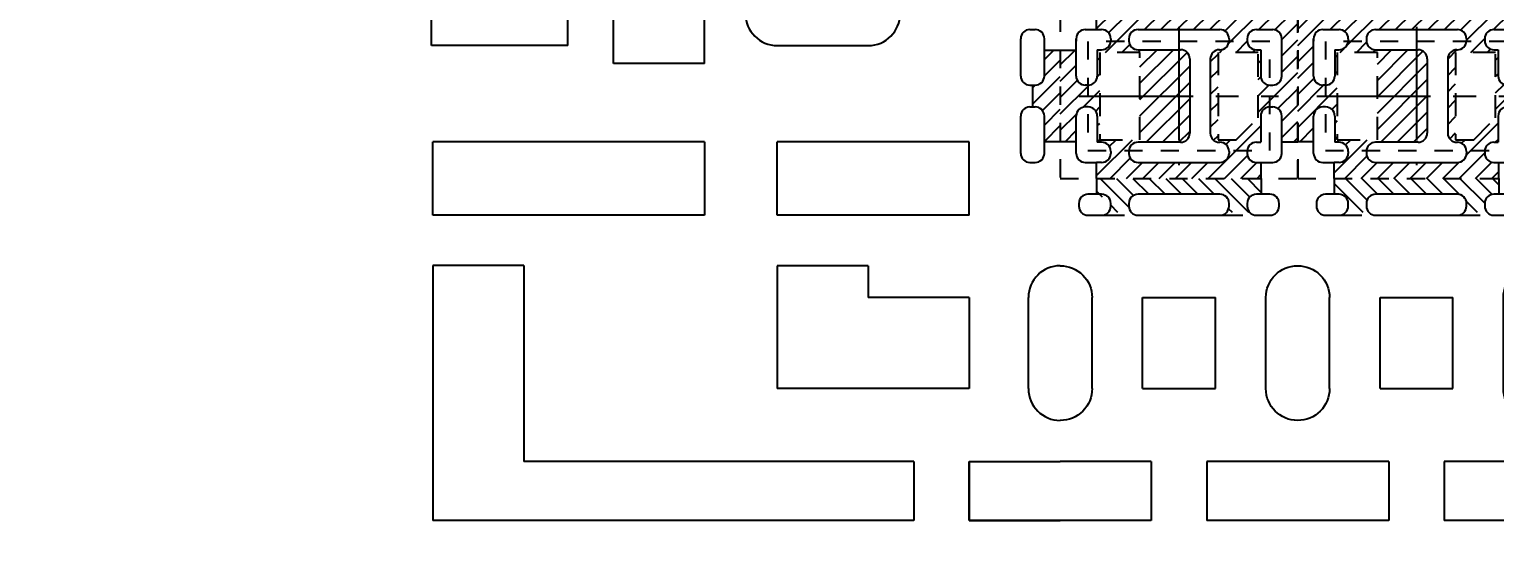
# Model space of a CAD drawing. Extents: x -1398 to -1114, y 27 to 158.
# Drawn here: x -1375.04 to -1366.99, y 64.09 to 66.95 of the extents above; entities that cross this region are included whole.
import ezdxf

# ---------------------------------------------------------------- set-up
doc = ezdxf.new("R2010")
doc.units = 0
doc.header["$LTSCALE"] = 0.5
for name, pattern in [('CENTER', [2, 1.25, -0.25, 0.25, -0.25]), ('HIDDEN', [0.375, 0.25, -0.125]), ('HIDDEN2', [0.1875, 0.125, -0.0625])]:
    doc.linetypes.add(name, pattern=pattern)
for name, color, linetype in [('B', 5, 'Continuous'), ('C', 1, 'CENTER'), ('DIM', 7, 'Continuous'), ('H', 4, 'HIDDEN'), ('hatch', 7, 'CENTER'), ('HATCH O-L', 7, 'HIDDEN2'), ('PACKAGE OL', 51, 'HIDDEN2')]:
    doc.layers.add(name, color=color, linetype=linetype)
doc.styles.get("Standard").update_dxf_attribs({"font": 'ROMANS.SHX'})
doc.dimstyles.new('DIM 1', dxfattribs={"dimtxt": 1.5, "dimasz": 1.5, "dimexe": 1.5, "dimexo": 1.5, "dimgap": 1.5, "dimtad": 0, "dimtih": 1, "dimtoh": 1, "dimdec": 4, "dimzin": 1, "dimdsep": 46, "dimtxsty": 'STANDARD', "dimcen": 1.5, "dimclrd": 256, "dimclre": 256, "dimclrt": 256, "dimadec": 0, "dimazin": 2, "dimtfac": 1, "dimtdec": 4, "dimtmove": 0, "dimatfit": 3, "dimfxl": 1, "dimarcsym": 0})

# ---------------------------------------------------------------- blocks, each defined once
blk = doc.blocks.new('*D16')
at = {"layer": 'Defpoints', "color": 0, "transparency": 16777216}
for p in [(51.7575985669655, -773.8965315578683), (9.165568895495653, -848.8965315578683), (50.75759856696548, -848.8965315578683)]:
    blk.add_point(p, dxfattribs=at)
at = {"layer": 'DIM', "lineweight": -2, "transparency": 16777216}
blk.add_line((49.25759856696548, -848.8965315578683), (9.165568895495653, -848.8965315578683), dxfattribs=at)
at = {"layer": 'DIM', "color": 0, "transparency": 16777216, "insert": (3.951283181209937, -848.8965315578683), "char_height": 1.5, "attachment_point": 5}
blk.add_mtext('75.000', dxfattribs=at)
blk = doc.blocks.new('*D30')
at = {"layer": 'Defpoints', "color": 0, "transparency": 16777216}
for p in [(51.7575985669655, -773.8965315578683), (18.77159856696578, -850.3965315578685), (8.91552924446244, -851.746729118879)]:
    blk.add_point(p, dxfattribs=at)
at = {"layer": 'DIM', "lineweight": -2, "transparency": 16777216}
for p, q in [((14.91552924446244, -850.3965315578685), (11.91552924446244, -851.746729118879)), ((17.27159856696578, -850.3965315578685), (14.91552924446244, -850.3965315578685)), ((11.91552924446244, -851.746729118879), (8.91552924446244, -851.746729118879))]:
    blk.add_line(p, q, dxfattribs=at)
at = {"layer": 'DIM', "transparency": 16777216, "insert": (3.701243530176725, -851.746729118879), "char_height": 1.5, "attachment_point": 5}
blk.add_mtext('76.500', dxfattribs=at)
blk = doc.blocks.new('DFN1006-2L VER BAR')
at = {"layer": 'hatch'}
h = blk.add_hatch(dxfattribs=at)
h.set_pattern_fill('ANSI31', color=256, scale=0.02)
h.set_pattern_definition([(45, (1371.827285418227, -129.6405263820888), (-0.0449012806053458, 0.0449012806053458), [])])
h.paths.add_polyline_path([(2.454799999999636, 0.5297999999999093), (2.36739999999969, 0.529800000000023), (2.36739999999969, 0.3889926348239214, -0.41421356237531), (2.317399999999111, 0.3389926348237395), (2.302399999999636, 0.3389926348238532), (2.302399999999636, 0.2189926348241897), (2.317399999999508, 0.2189926348241897, -0.4142135623730951), (2.367399999999463, 0.1689926348242352), (2.367399999999463, 0.0281824850890189), (2.454799999999636, 0.0281824850890189)])
h.paths.add_polyline_path([(2.454799999999636, -0.375), (2.367399999999634, -0.3749999999998863), (2.367399999999463, -0.5158073651759878, -0.4142135623727699), (2.317399999999508, -0.5658073651759424), (2.302399999999636, -0.5658073651759424), (2.302399999999636, -0.6858073651758332), (2.317399999999508, -0.6858073651758332, -0.4142135623727699), (2.367399999999463, -0.7358073651757877), (2.367399999999634, -0.876617514911004), (2.454799999999636, -0.8766175149108903)])
h.paths.add_polyline_path([(2.454799999999636, -1.279800000000022), (2.367399999999463, -1.279800000000022), (2.367399999999463, -1.420607365175897, -0.4142135623730951), (2.317399999999508, -1.470607365175851), (2.302399999999636, -1.470607365175851), (2.302399999999693, -1.590607365175628), (2.317399999999111, -1.590607365175515, -0.4142135623753097), (2.36739999999969, -1.640607365175696), (2.36739999999969, -1.781417514910913), (2.454799999999636, -1.781417514910913)])
at = {"layer": 'B'}
for p, q in [((2.237399999999581, 0.5939926348239624), (2.237399999999581, 0.3889926348239214)), ((2.287399999999536, 0.6439926348239169), (2.317399999999736, 0.6439926348239169)), ((2.36739999999969, 0.5939926348239624), (2.36739999999969, 0.3889926348239214)), ((2.287399999999536, 0.3389926348239669), (2.317399999999508, 0.3389926348237395)), ((2.302399999999636, 0.2789926348239078), (2.302399999999636, 0.3389926348239669)), ((2.237399999999581, 0.1689926348242352), (2.237399999999581, -0.0360073651760331)), ((2.287399999999536, 0.2189926348241897), (2.317399999999508, 0.2189926348241897)), ((2.367399999999463, 0.1689926348242352), (2.367399999999463, -0.0360073651760331)), ((0, -1.35161751491114), (0, 0.1000000000001364)), ((0.5, 0.1000000000001364), (0, 0.0999999999999091)), ((0.5, -1.351617514910799), (0.5, 0.1000000000002501)), ((-0.25, 0.0015926348220319), (-1.000000000000003, 0.0015926348220319)), ((-1, -0.3484073651777635), (-1, 0.0015926348221456)), ((-0.25, -0.3484073651777635), (-0.25, 0.0015926348220319)), ((0.8999999999999772, 0.0015926348222592), (1.399999999999977, 0.0015926348221456)), ((2.287399999999536, -0.0860073651759876), (2.317399999999508, -0.0860073651759876)), ((2.237399999999581, -0.3108073651759469), (2.237399999999581, -0.5158073651759878)), ((2.287399999999536, -0.260807365176106), (2.317399999999736, -0.2608073651759923)), ((2.367399999999463, -0.5158073651759878), (2.36739999999969, -0.3108073651759469)), ((-0.25, -0.3484073651777635), (-1.000000000000003, -0.3484073651776498)), ((0.8999999999999772, -0.3484073651776498), (1.399999999999977, -0.3484073651776498)), ((1.954800000000716, -0.5158073651763289), (0.8999999999999772, -0.5158073651759878)), ((0.8999999999999772, -0.5158073651759878), (0.8999999999999772, -0.7358073651757877)), ((1.95480000000083, -0.5158073651759878), (1.954800000000773, -0.7358073651757877)), ((2.287399999999536, -0.5658073651759424), (2.317399999999508, -0.5658073651759424)), ((2.287399999999536, -0.6858073651758332), (2.317399999999508, -0.6858073651758332)), ((1.954800000000716, -0.7358073651760151), (0.8999999999999772, -0.7358073651757877)), ((2.237399999999581, -0.9408073651758286), (2.237399999999581, -0.7358073651757877)), ((2.367399999999463, -0.7358073651757877), (2.36739999999969, -0.9408073651758286)), ((-1, -1.253207365178013), (-1, -0.903207365177991)), ((-0.25, -0.903207365177991), (-1, -0.9032073651778773)), ((-0.25, -1.2532073651779), (-0.25, -0.903207365177991)), ((0.8999999999999772, -0.903207365177991), (1.399999999999977, -0.903207365177991)), ((2.287399999999536, -0.9908073651756694), (2.317399999999736, -0.990807365175783)), ((2.287399999999536, -1.165607365175787), (2.317399999999508, -1.165607365175787)), ((-0.25, -1.2532073651779), (-1, -1.253207365177786)), ((0.8999999999999772, -1.2532073651779), (1.399999999999977, -1.2532073651779)), ((2.237399999999581, -1.420607365175897), (2.237399999999581, -1.215607365175742)), ((2.367399999999463, -1.420607365175897), (2.367399999999463, -1.215607365175742)), ((0.5, -1.351617514910913), (0, -1.351617514911026)), ((2.287399999999536, -1.470607365175851), (2.317399999999508, -1.470607365175851)), ((2.287399999999536, -1.590607365175742), (2.317399999999508, -1.590607365175515)), ((2.237399999999581, -1.845607365175737), (2.237399999999581, -1.640607365175696)), ((2.36739999999969, -1.845607365175737), (2.36739999999969, -1.640607365175696)), ((2.287399999999536, -1.895607365175692), (2.317399999999736, -1.895607365175692))]:
    blk.add_line(p, q, dxfattribs=at)
for centre, radius, start, end in [((2.287399999999536, 0.5939926348239624), 0.0499999999999545, 90, 180), ((2.317399999999736, 0.5939926348239624), 0.0499999999999545, 0, 90), ((2.317399999999736, 0.5939926348239624), 0.0499999999999545, 0, 90), ((2.287399999999536, 0.3889926348239214), 0.0499999999999545, 180, 269.9999999995621), ((2.317399999999508, 0.3889926348239214), 0.0500000000001819, 269.9999999995621, 0), ((2.287399999999536, 0.1689926348242352), 0.0499999999999545, 90, 180), ((2.317399999999508, 0.1689926348242352), 0.0499999999999545, 0, 90), ((0.8999999999999772, -0.1734073651776953), 0.175, 90, 270), ((1.399999999999977, -0.1734073651776953), 0.175, 270, 90), ((2.287399999999536, -0.0360073651760331), 0.0499999999999545, 180, 270), ((2.317399999999508, -0.0360073651760331), 0.0499999999999545, 270, 0), ((2.287399999999536, -0.3108073651760606), 0.0499999999999545, 90.00000000021373, 180), ((2.317399999999736, -0.3108073651759469), 0.0499999999999545, 0, 90.00000000021373), ((2.287399999999536, -0.5158073651759878), 0.0499999999999545, 180, 270), ((2.317399999999508, -0.5158073651759878), 0.0499999999999545, 270, 0), ((2.287399999999536, -0.7358073651757877), 0.0499999999999545, 90, 180), ((2.317399999999508, -0.7358073651757877), 0.0499999999999545, 0, 90), ((0.8999999999999772, -1.078207365177945), 0.175, 90, 270), ((1.399999999999977, -1.078207365177945), 0.175, 270, 90), ((2.287399999999536, -0.940807365175715), 0.0499999999999545, 180, 269.9999999997863), ((2.317399999999736, -0.9408073651758286), 0.0499999999999545, 269.9999999997863, 0), ((2.287399999999536, -1.215607365175742), 0.0499999999999545, 90, 180), ((2.317399999999508, -1.215607365175742), 0.0499999999999545, 0, 90), ((2.287399999999536, -1.420607365175897), 0.0499999999999545, 180, 270), ((2.317399999999508, -1.420607365175897), 0.0499999999999545, 270, 0), ((2.287399999999536, -1.640607365175696), 0.0499999999999545, 90.00000000043764, 180), ((2.317399999999508, -1.640607365175696), 0.0500000000001819, 0, 90.00000000043764), ((2.287399999999536, -1.845607365175737), 0.0499999999999545, 180, 270), ((2.317399999999736, -1.845607365175737), 0.0499999999999545, 270, 0), ((2.317399999999736, -1.845607365175737), 0.0499999999999545, 270, 0)]:
    blk.add_arc(centre, radius, start, end, dxfattribs=at)
at = {"layer": 'H'}
for p, q in [((2.454799999999579, 0.5297999999999093), (2.36739999999969, 0.529800000000023)), ((2.302399999999636, 0.3389926348238532), (2.302399999999636, 0.2189926348239624)), ((2.454799999999579, 0.0281824850890189), (2.367399999999463, 0.0281824850890189)), ((2.454799999999579, -0.375), (2.36739999999969, -0.3749999999998863)), ((2.302399999999636, -0.5658073651758287), (2.302399999999636, -0.6858073651758332)), ((2.454799999999579, -0.8766175149108903), (2.36739999999969, -0.876617514911004)), ((2.454799999999579, -1.279800000000022), (2.367399999999463, -1.279800000000022)), ((2.302399999999636, -1.470607365175965), (2.302399999999693, -1.590607365175515)), ((2.454799999999579, -1.781417514910913), (2.36739999999969, -1.781417514910913))]:
    blk.add_line(p, q, dxfattribs=at)
blk = doc.blocks.new('DFN1006-2L HOR BAR')
at = {"layer": 'hatch'}
h = blk.add_hatch(dxfattribs=at)
h.set_pattern_fill('ANSI31', color=256, scale=0.02)
h.set_pattern_definition([(44.99999999999999, (24.79119999999995, 6.368386978107423), (-0.0449012806053458, 0.0449012806053458), [])])
edge = h.paths.add_edge_path()
edge.add_line((1.041692857857157, -0.2916175149114224), (0.9131071421427635, -0.2916175149114224))
edge.add_arc((0.8774000000002217, -0.3266175149115043), 0.0499999999998671, -8.62692610943202, 44.427004001011085, ccw=False)
edge.add_arc((0.8774000000500166, -0.3416175148531693), 0.0500000000581802, -90.00000005732119, 8.626926930213813, ccw=False)
edge.add_line((0.8773999999999944, -0.3916175149113314), (0.4274000000000627, -0.3916175149113314))
edge.add_arc((0.4274000000000627, -0.3416175149113769), 0.0499999999999437, 171.3730729462057, 270, ccw=False)
edge.add_arc((0.4274000000753233, -0.3266175147849708), 0.0499999999651701, 135.5729961629981, 188.6269262161415, ccw=False)
edge.add_line((0.3916928578574072, -0.2916175149114224), (0.2631071421427862, -0.2916175149114224))
edge.add_arc((0.2274000000001308, -0.3266175149113906), 0.0499999999999451, -90, 44.42700400082691, ccw=False)
edge.add_line((0.2274000000001308, -0.3766175149113451), (0.2000000000000739, -0.3766175149113451))
edge.add_line((0.2000000000000739, -0.3766175149113451), (0.2000000000000739, -0.4766175149114816))
edge.add_line((0.2000000000000739, -0.4766175149114816), (1.104800000000096, -0.4766175149112542))
edge.add_line((1.104800000000096, -0.4766175149112542), (1.104800000000096, -0.3916175149114451))
edge.add_line((1.104800000000096, -0.3916175149114451), (1.077399999999585, -0.3916175149116725))
edge.add_arc((1.077399999941604, -0.3416175148751108), 0.0500000000365385, 171.3730731050193, 270.0000000664405, ccw=False)
edge.add_arc((1.077399999999812, -0.3266175149113906), 0.0499999999999431, 135.5729959991731, 188.6269261739909, ccw=False)
at = {"layer": 'B'}
for p, q in [((0.4999999999994316, 1.400582485086033), (5.68e-14, 1.400582485086033)), ((0.4999999999994316, 1.076582485088579), (0.4999999999994316, 1.400582485086033)), ((1.304800000000113, 1.400582485086033), (0.8047999999994317, 1.400582485086033)), ((0.8047999999994317, 1.076582485088579), (0.8047999999994317, 1.400582485085919)), ((0.4999999999994316, 1.076582485088579), (5.68e-14, 1.076582485088579)), ((1.304800000000113, 1.076582485088579), (0.8047999999994317, 1.076582485088579)), ((0.1750000000000682, 0.6757824850884618), (0.1750000000000682, 0.1757824850884617)), ((0.4523999999994431, 0.6757824850884618), (0.8523999999994202, 0.6757824850884618)), ((0.4523999999994431, 0.6757824850884618), (0.4523999999994431, 0.1757824850886891)), ((0.8523999999994202, 0.6757824850884618), (0.8523999999994202, 0.1757824850886891)), ((1.129800000000045, 0.6757824850884618), (1.129800000000045, 0.1757824850884617)), ((0.4523999999994431, 0.1757824850886891), (0.8523999999994202, 0.1757824850886891)), ((0.1000000000000227, -0.3266175149112769), (0.1000000000000227, -0.3266175149112769)), ((0.2774000000000569, -0.3266175149112769), (0.2774000000000569, -0.3266175149112769)), ((0.3774000000000797, -0.3266175149112769), (0.3774000000000797, -0.3266175149112769)), ((1.0274, -0.3266175149112769), (1.0274, -0.3266175149112769))]:
    blk.add_line(p, q, dxfattribs=at)
for points in [[(0.1523999999997159, -0.2766175149113224), (0.2274000000001024, -0.2766175149113224, -0.4142135623731575), (0.2774000000000569, -0.3266175149112769), (0.2774000000000854, -0.3416175149113769, -0.4142135623731575), (0.2274000000001024, -0.3916175149113314), (0.152399999999659, -0.3916175149113314, -0.4142135623731575), (0.1023999999996477, -0.3416175149113769), (0.1023999999996761, -0.3266175149112769, -0.4142135623736361)], [(0.8774000000000796, -0.2766175149115497, -0.4142135623730743), (0.9274000000000341, -0.3266175149112769), (0.9274000000000626, -0.3266175149115043), (0.9274000000000341, -0.3416175149113769, -0.4142135623732823), (0.8774000000000228, -0.3916175149113314), (0.4274000000000342, -0.3916175149113314, -0.4142135623730535), (0.3774000000000868, -0.3416175149113769), (0.3774000000001081, -0.3266175149112769, -0.4142135623733032), (0.4274000000000911, -0.2766175149113224)]]:
    blk.add_lwpolyline(points, format="xyb", close=True, dxfattribs=at)
blk.add_lwpolyline([(1.15239999999958, -0.276617514911436, -0.4142135623728828), (1.202399999999585, -0.3266175149115043), (1.202399999999556, -0.3416175149116043, -0.4142135623734697), (1.152399999999545, -0.3916175149115588), (1.077400000000011, -0.3916175149113314, -0.4142135623730951), (1.027400000000085, -0.3416175149113769), (1.027400000000042, -0.3266175149112769, -0.4142135623731784), (1.077400000000011, -0.2766175149113224), (1.154800000000136, -0.2766175149113224)], format="xyb", dxfattribs=at)
for centre, start, end in [((0, 0.6757824850884618), 0, 90.00000000000487), ((1.304800000000113, 0.6757824850884618), 90, 180), ((0, 0.1757824850884617), 269.9999999999951, 0), ((1.304800000000113, 0.1757824850884617), 180, 270)]:
    blk.add_arc(centre, 0.175, start, end, dxfattribs=at)
at = {"layer": 'H'}
for p, q in [((0.2274000000001024, -0.2766175149113224), (0.4274000000000911, -0.2766175149113224)), ((0.8774000000001365, -0.2766175149113224), (1.077400000000011, -0.2766175149113224)), ((0.2000000000000455, -0.4790175149113339), (0.2000000000000455, -0.3916175149113314)), ((1.104800000000068, -0.4790175149113339), (1.104800000000071, -0.3916175149114451)), ((1.204800000000091, -0.3266175149115043), (1.204800000000091, -0.3266175149112769))]:
    blk.add_line(p, q, dxfattribs=at)
blk = doc.blocks.new('2 LOWER CROSS REF')
at = {"layer": 'hatch'}
h = blk.add_hatch(dxfattribs=at)
h.set_pattern_fill('ANSI31', color=256, scale=0.02)
h.set_pattern_definition([(45, (579.9705303876184, -37.98786412114714), (-0.0449012806053458, 0.0449012806053458), [])])
h.paths.add_polyline_path([(0.5650000000000582, -0.1099999999997863), (0.5650000000000582, -0.3149999999999409, -0.4142135623731002), (0.5150000000000823, -0.3649999999998954), (0.4524000000000683, -0.3650000000000091), (0.4250000000000185, -0.3649999999998954, -0.4142135623730951), (0.3750000000000391, -0.3149999999999409), (0.3750000000000462, -0.3040000000000873, -0.4142135623771627), (0.4250000000007362, -0.2540000000001328), (0.448999999999959, -0.2540000000004738), (0.4489999999999022, -0.1099999999997863, -0.4142135623730951), (0.4989999999998816, -0.0599999999998318), (0.5150000000000788, -0.0599999999998318, -0.4142135623730956)], flags=16)
h.paths.add_polyline_path([(0.5149999999997306, 0.0600000000000591), (0.4989999999996755, 0.0600000000000591, -0.4142135623709199), (0.4490000000000514, 0.1100000000000136), (0.4489999999999626, 0.2540000000000191), (0.4249999999995886, 0.2540000000001328, -0.4142135623716133), (0.3749999999998543, 0.3040000000000873), (0.3749999999998543, 0.3150000000000546, -0.4142135623733707), (0.4249999999998906, 0.3650000000000091), (0.5149999999999367, 0.3649999999998954, -0.4142135623731052), (0.5649999999999161, 0.3149999999999409), (0.5650000000000653, 0.1100000000001273, -0.4142135623753843)], flags=16)
h.paths.add_polyline_path([(0.4349999999998886, -0.1197493718552778), (0.3149999999998627, -0.2397493718552823), (0.214999999999872, -0.2397493718551686), (0.214999999999872, 0.2400000000000091), (0.4349999999998886, 0.2400000000000091)], flags=16)
h.paths.add_polyline_path([(0.2750000000000803, -0.3040000000004284), (0.2750000000000803, -0.3149999999999409, -0.4142135623729987), (0.2250000000001258, -0.3649999999998954), (-0.224999999999941, -0.3649999999998954, -0.414213562373169), (-0.2749999999999382, -0.3149999999999409), (-0.2749999999999098, -0.3039999999996326, -0.414213562373143), (-0.224999999999909, -0.253999999999678), (0.0090000000000039, -0.2540000000001328, 0.4142135623736612), (0.0590000000000792, -0.2040000000001783), (0.0590000000000828, 0.2040000000001783, 0.4142135623730975), (0.0090000000001069, 0.2540000000001328), (-0.2249999999999837, 0.2540000000000191, -0.4142135623730013), (-0.2749999999999595, 0.3039999999999736), (-0.2750000000000945, 0.3149999999994861, -0.4142135623765925), (-0.2250000000001151, 0.3650000000000091), (0.224999999999909, 0.3650000000000091, -0.4142135623730951), (0.2749999999998884, 0.3150000000000546), (0.2749999999998884, 0.304000000000201, -0.4142135623731897), (0.224999999999909, 0.2540000000002465), (0.2219999999979194, 0.2540000000001328, 0.4142135623619933), (0.1719999999998372, 0.2040000000001783), (0.1720000000000006, -0.2040000000000646, 0.4232986853145628), (0.2235006745447627, -0.2540224848243042, -0.4230252556558996)], flags=16)
h.paths.add_polyline_path([(-0.2149999999999608, -0.2399999999998954), (-0.4350000000000059, -0.2399999999998954), (-0.4349999999999988, 0.2400000000001228), (-0.2149999999999572, 0.2400000000000091)], flags=16)
h.paths.add_polyline_path([(-0.3749999999998756, -0.3039999999997462), (-0.374999999999897, -0.3150000000000546, -0.4142135623712179), (-0.4249999999996668, -0.3649999999998954), (-0.4523999999999973, -0.3650000000000091), (-0.514999999999958, -0.3649999999998954, -0.4142135623731053), (-0.5649999999999374, -0.3149999999999409), (-0.5649999999999232, -0.1099999999997863, -0.41421356237308), (-0.5149999999999438, -0.0599999999998318), (-0.4990000000000805, -0.0599999999998318, -0.4142135623731962), (-0.4490000000001011, -0.1099999999997863), (-0.4490000000001296, -0.2539999999999054), (-0.4249999999998551, -0.2539999999997917, -0.414213562372999)], flags=16)
h.paths.add_polyline_path([(-0.4249999999999226, 0.2540000000000191), (-0.4489999999999626, 0.2540000000000191), (-0.4490000000001225, 0.1100000000000136, -0.4142135623730016), (-0.4990000000001018, 0.0600000000000591), (-0.5150000000000042, 0.0600000000000591, -0.4142135623731153), (-0.56499999999998, 0.1100000000000136), (-0.5650000000001292, 0.3150000000000546, -0.4142135623727103), (-0.5150000000002138, 0.3650000000000091), (-0.4250000000001144, 0.3650000000001228, -0.4142135623734645), (-0.3750000000000746, 0.3150000000001683), (-0.3749999999999467, 0.3039999999999736, -0.4142135623731888)], flags=16)
h.paths.add_polyline_path([(-0.6523999999999042, 0.4524000000001252), (-0.6523999999999007, -0.2508101497348889), (-0.5649999999999303, -0.2508101497348889), (-0.5649999999999374, -0.3149999999999409, 0.4142135623731063), (-0.514999999999958, -0.3649999999998954), (-0.4523999999999973, -0.3650000000000091), (-0.4523999999999973, -0.4523999999998978), (0.4524000000000399, -0.4524000000000115), (0.4524000000000612, -0.3650000000000091), (0.5150000000000788, -0.3649999999998954, 0.4142135623730952), (0.5650000000000582, -0.3149999999999409), (0.5650000000000582, -0.2508101497348889), (0.6524000000001138, -0.2508101497348889), (0.6524000000001138, 0.4524000000001252)])
at = {"layer": 'B'}
for p, q in [((-0.515000000000164, 0.3650000000000091), (-0.4250000000001038, 0.3650000000001228)), ((-0.2250000000000938, 0.3650000000000091), (0.2249999999998877, 0.3650000000000091)), ((0.424999999999919, 0.3650000000001228), (0.5149999999999793, 0.3650000000000091)), ((-0.5649999999999836, 0.1100000000000136), (-0.5649999999999693, 0.3150000000000546)), ((-0.565000000000218, 0.3149999999992588), (-0.5649999999999693, 0.3008073651761833)), ((-0.4489999999999626, 0.2540000000000191), (-0.4490000000000088, 0.1100000000000136)), ((-0.448999999999959, 0.2540000000000191), (-0.4249999999999368, 0.2540000000000191)), ((-0.375000000000071, 0.3150000000001683), (-0.375000000000071, 0.3039999999999736)), ((-0.2750000000000909, 0.3150000000000546), (-0.2750000000000874, 0.3039999999999736)), ((-0.2249999999999481, 0.2540000000001328), (0.0090000000000714, 0.2540000000001328)), ((0.2219999999998379, 0.2540000000001328), (0.2249999999998877, 0.2540000000001328)), ((0.274999999999892, 0.3150000000000546), (0.274999999999892, 0.304000000000201)), ((0.3749999999998579, 0.3150000000000546), (0.3749999999998614, 0.3040000000000873)), ((0.4249999999998551, 0.2540000000001328), (0.4489999999999626, 0.2540000000000191)), ((0.4489999999999626, 0.2540000000000191), (0.4490000000000088, 0.1100000000000136)), ((0.5650000000000617, 0.1100000000000136), (0.5650000000000688, 0.3149999999999409)), ((0.0590000000000828, 0.2040000000001783), (0.0590000000000792, -0.2040000000001783)), ((0.1720000000000006, 0.2040000000001783), (0.171999999999997, -0.2040000000000646)), ((-0.4990000000001232, 0.0600000000000591), (-0.5149999999998727, 0.0600000000000591)), ((-0.4999999999999574, 0.0600000000000591), (-0.4999999999999716, 0.0600000000000591)), ((0.4990000000000521, 0.0600000000001728), (0.5150000000001711, 0.0600000000000591)), ((0.5000000000000427, 0.0600000000000591), (0.500000000000057, 0.0600000000000591)), ((-0.4990000000001018, -0.0599999999998318), (-0.5149999999999224, -0.0599999999998318)), ((-0.4999999999999574, -0.0599999999998318), (-0.4999999999998579, -0.0599999999998318)), ((0.4989999999999029, -0.0599999999998318), (0.5150000000000575, -0.0599999999998318)), ((0.5000000000000427, -0.0599999999998318), (0.4999999999999432, -0.0599999999998318)), ((-0.5649999999999338, -0.3149999999999409), (-0.5649999999999267, -0.1099999999997863)), ((-0.4490000000000798, -0.1099999999997863), (-0.4490000000001296, -0.2540133204232688)), ((0.448999999999959, -0.1099999999997863), (0.448999999999959, -0.2540000000004738)), ((0.5650000000000617, -0.3149999999999409), (0.5650000000000617, -0.1099999999997863)), ((-0.4249999999998515, -0.2539999999999054), (-0.4490000000001296, -0.2539999999999054)), ((-0.3749999999999041, -0.3039999999997462), (-0.3749999999999005, -0.3149999999999409)), ((-0.2749999999999346, -0.3039999999996326), (-0.2749999999999346, -0.3149999999999409)), ((0.0090000000000572, -0.2540000000001328), (-0.2249999999998842, -0.2540000000000191)), ((0.22199999999998, -0.2540000000000191), (0.2250000000001364, -0.2540000000004738)), ((0.2750000000000803, -0.3040000000004284), (0.2750000000000767, -0.3149999999999409)), ((0.3750000000000426, -0.3040000000000873), (0.3750000000000426, -0.3149999999999409)), ((0.4250000000000683, -0.2540000000001328), (0.448999999999959, -0.2540000000004738)), ((-0.5149999999999367, -0.3650000000000091), (-0.4523999999999973, -0.3650000000000091)), ((-0.4249999999998267, -0.3649999999998954), (-0.4523999999999973, -0.3650000000000091)), ((-0.2249999999999375, -0.3650000000000091), (0.2250000000000725, -0.3650000000000091)), ((0.4250000000000398, -0.3650000000000091), (0.4524000000000683, -0.3650000000000091)), ((0.4524000000000683, -0.3650000000000091), (0.5150000000000575, -0.3650000000000091))]:
    blk.add_line(p, q, dxfattribs=at)
for centre, radius, start, end in [((-0.5150000000001285, 0.3150000000000546), 0.05, 90.00000000003662, 180), ((-0.4250000000000754, 0.3150000000001683), 0.05, 0, 90.00000000003662), ((-0.2250000000000938, 0.3150000000000546), 0.05, 90, 180), ((0.2249999999998877, 0.3150000000000546), 0.05, 0, 90), ((0.4249999999998551, 0.3150000000000546), 0.05, 89.99999999992671, 180.000000000013), ((0.5149999999999153, 0.3149999999999409), 0.05, 0, 89.99999999992671), ((-0.4249999999999475, 0.3039999999999736), 0.05, 270.0000000000236, 0), ((-0.2249999999999588, 0.3039999999999736), 0.05, 180, 269.9999999999764), ((0.0090000000000821, 0.2040000000001783), 0.05, 0, 90.00000000001282), ((0.2219999999998379, 0.2040000000001783), 0.05, 90, 180), ((0.2249999999998877, 0.304000000000201), 0.05, 270, 0), ((0.4249999999998551, 0.3040000000000873), 0.05, 179.999999999987, 270.0000000000733), ((-0.5149999999999793, 0.1100000000000136), 0.05, 180, 270.0000000001241), ((-0.4990000000001232, 0.1100000000000136), 0.05, 270, 0), ((0.4990000000000521, 0.1100000000000136), 0.05, 180, 270), ((0.5150000000000646, 0.1100000000000136), 0.05, 270.0000000001241, 0), ((-0.5149999999999224, -0.1099999999997863), 0.05, 90, 180), ((-0.4990000000001018, -0.1099999999997863), 0.05, 0, 89.99999999986973), ((0.4989999999999029, -0.1099999999997863), 0.05, 90.00000000013027, 180), ((0.5150000000000575, -0.1099999999997863), 0.05, 0, 90), ((0.0090000000000785, -0.2040000000001783), 0.05, 269.9999999999743, 0), ((0.2220000000000013, -0.2040000000000646), 0.0500000000000002, 180, 270), ((-0.5149999999999367, -0.3149999999999409), 0.05, 180, 270), ((-0.4249999999998764, -0.3039999999997462), 0.05, 0, 90), ((-0.4249999999998977, -0.3149999999999409), 0.05, 270.0000000000843, 0), ((-0.224999999999909, -0.3039999999996326), 0.05, 90, 180), ((-0.2249999999999375, -0.3149999999999409), 0.05, 180.000000000013, 270), ((0.2250000000000796, -0.3040000000004284), 0.05, 0, 90), ((0.2250000000000796, -0.3149999999999409), 0.0500000000000001, 270, 5.21102e-11), ((0.4250000000000469, -0.3040000000000873), 0.05, 90, 180), ((0.4250000000000398, -0.3149999999999409), 0.05, 180, 270), ((0.5150000000000575, -0.3149999999999409), 0.05, 270, 0)]:
    blk.add_arc(centre, radius, start, end, dxfattribs=at)
at = {"layer": 'C'}
for p, q in [((2.84e-14, 0.3801829742288873), (2.84e-14, -0.3801829742287737)), ((-0.5476478722188319, 0), (0.5476478722188887, 0))]:
    blk.add_line(p, q, dxfattribs=at)
at = {"layer": 'H', "color": 6}
for p, q in [((-0.5649999999999338, -0.2508101497348889), (-0.6523999999999007, -0.2508101497348889)), ((0.5650000000000617, -0.2508101497348889), (0.6524000000000996, -0.2508101497348889)), ((-0.4523999999999973, -0.4523999999998978), (-0.4523999999999973, -0.3650000000000091)), ((0.4524000000000399, -0.4523999999998978), (0.4524000000000612, -0.3650000000000091))]:
    blk.add_line(p, q, dxfattribs=at)
at = {"layer": 'H'}
for points in [[(-0.2149999999999608, -0.2399999999998954), (-0.2149999999999572, 0.2400000000000091), (-0.4349999999999988, 0.2400000000001228), (-0.4350000000000059, -0.2399999999998954)], [(0.3149999999998627, -0.2397493718552823), (0.4349999999998886, -0.1197493718552778), (0.4349999999998886, 0.2400000000000091), (0.214999999999872, 0.2400000000000091), (0.214999999999872, -0.2397493718551686)]]:
    blk.add_lwpolyline(points, close=True, dxfattribs=at)
at = {"layer": 'HATCH O-L'}
blk.add_lwpolyline([(-0.6523999999999042, 0.4524000000002389), (-0.6523999999999007, -0.4523999999998978), (0.6524000000001138, -0.4524000000000115), (0.6524000000001138, 0.4524000000001252), (-0.6523999999999007, 0.4524000000001252)], dxfattribs=at)
at = {"layer": 'PACKAGE OL'}
blk.add_lwpolyline([(0.500000000000071, -0.2999999999999545), (0.5000000000000285, 0.3000000000000682), (-0.499999999999929, 0.3000000000000682), (-0.499999999999929, -0.2999999999999545)], close=True, dxfattribs=at)
blk = doc.blocks.new('3 LOWER CROSS REF')
at = {"layer": 'hatch'}
h = blk.add_hatch(dxfattribs=at)
h.set_pattern_fill('ANSI31', color=256, scale=0.02)
h.set_pattern_definition([(45, (581.5343762673427, -34.41653450351168), (-0.0449012806053458, 0.0449012806053458), [])])
h.paths.add_polyline_path([(-0.2750000000000945, 0.3150000000000546, -0.4142135623731902), (-0.2250000000001151, 0.3650000000000091), (0.224999999999909, 0.3650000000000091, -0.4142135623730951), (0.2749999999998884, 0.3150000000000546), (0.2749999999998884, 0.304000000000201, -0.4142135623731897), (0.224999999999909, 0.2540000000002465), (0.2219999999979194, 0.2540000000001328, 0.4142135623619936), (0.1719999999998372, 0.2040000000001783), (0.1720000000000006, -0.2040000000000646, 0.4232986853145622), (0.2235006745447627, -0.2540224848243042, -0.4230252556558992), (0.2750000000000803, -0.3040000000004284), (0.2750000000000803, -0.3149999999999409, -0.4142135623730006), (0.2250000000001258, -0.3649999999998954), (-0.224999999999941, -0.3649999999998954, -0.414213562373169), (-0.2749999999999382, -0.3149999999999409), (-0.2749999999999098, -0.3039999999996326, -0.4142135623731431), (-0.224999999999909, -0.253999999999678), (0.0090000000000039, -0.2540000000001328, 0.4142135623736611), (0.0590000000000792, -0.2040000000001783), (0.0590000000000828, 0.2040000000001783, 0.4142135623730974), (0.0090000000001069, 0.2540000000001328), (-0.2249999999999837, 0.2540000000000191, -0.4142135623730005), (-0.2749999999999595, 0.3039999999999736)], flags=16)
h.paths.add_polyline_path([(-0.2149999999999572, 0.2400000000000091), (-0.2149999999999608, -0.2399999999998954), (-0.4350000000000059, -0.2399999999998954), (-0.4349999999999988, 0.2400000000001228)], flags=16)
h.paths.add_polyline_path([(-0.4490000000001011, -0.1099999999997863), (-0.4490000000001296, -0.2539999999999054), (-0.4249999999998551, -0.2539999999997917, -0.4142135623730009), (-0.3749999999998756, -0.3039999999997462), (-0.374999999999897, -0.3150000000000546, -0.4142135623712177), (-0.4249999999996668, -0.3649999999998954), (-0.4523999999999973, -0.3650000000000091), (-0.514999999999958, -0.3649999999998954, -0.4142135623731056), (-0.5649999999999374, -0.3149999999999409), (-0.5649999999999232, -0.1099999999997863, -0.41421356237308), (-0.5149999999999438, -0.0599999999998318), (-0.499000000000077, -0.0599999999998318, -0.4142135623731953)], flags=16)
h.paths.add_polyline_path([(0.214999999999872, 0.2400000000000091), (0.4349999999998886, 0.2400000000000091), (0.4349999999998886, -0.1197493718552778), (0.3149999999998627, -0.2397493718552823), (0.214999999999872, -0.2397493718551686)], flags=16)
h.paths.add_polyline_path([(0.3749999999998543, 0.3150000000000546, -0.4142135623735627), (0.4249999999998906, 0.3650000000000091), (0.5149999999999367, 0.3649999999998954, -0.4142135623731052), (0.5649999999999161, 0.3149999999999409), (0.5650000000000653, 0.1100000000001273, -0.4142135623753842), (0.5149999999997306, 0.0600000000000591), (0.4989999999996755, 0.0600000000000591, -0.4142135623709199), (0.4490000000000514, 0.1100000000000136), (0.4489999999999626, 0.2540000000000191), (0.4249999999995886, 0.2540000000001328, -0.4142135623716134), (0.3749999999998543, 0.3040000000000873)], flags=16)
h.paths.add_polyline_path([(0.498999999999878, -0.0599999999998318), (0.5150000000000788, -0.0599999999998318, -0.4142135623730951), (0.5650000000000582, -0.1099999999997863), (0.5650000000000582, -0.3149999999999409, -0.4142135623731004), (0.5150000000000788, -0.3649999999998954), (0.4524000000000683, -0.3650000000000091), (0.4250000000000185, -0.3649999999998954, -0.4142135623730951), (0.3750000000000391, -0.3149999999999409), (0.3750000000000462, -0.3040000000000873, -0.4142135623771631), (0.4250000000007362, -0.2540000000001328), (0.448999999999959, -0.2540000000004738), (0.4489999999999022, -0.1099999999997863, -0.4142135623730945)], flags=16)
h.paths.add_polyline_path([(-0.4523999999999866, 0.4524000000001252), (-0.4523999999999831, 0.3650000000001228), (-0.4250000000001144, 0.3650000000001228, -0.4142135623734651), (-0.3750000000000746, 0.3150000000001683), (-0.3749999999999467, 0.3039999999999736, -0.4142135623731901), (-0.4249999999999226, 0.2540000000000191), (-0.4489999999999626, 0.2540000000000191), (-0.4490000000001225, 0.1100000000000136, -0.4142135623730013), (-0.4990000000001018, 0.0600000000000591), (-0.5150000000000042, 0.0600000000000591, -0.4142135623731153), (-0.56499999999998, 0.1100000000000136), (-0.5649999999999729, 0.2508073651761151), (-0.6523999999999042, 0.2508073651760014), (-0.6523999999999007, -0.2508101497348889), (-0.5649999999999303, -0.2508101497348889), (-0.5649999999999374, -0.3149999999999409, 0.4142135623731054), (-0.514999999999958, -0.3649999999998954), (-0.4523999999999973, -0.3650000000000091), (-0.4523999999999973, -0.4523999999998978), (0.4524000000000399, -0.4524000000000115), (0.4524000000000612, -0.3650000000000091), (0.5150000000000788, -0.3649999999998954, 0.4142135623730966), (0.5650000000000582, -0.3149999999999409), (0.5650000000000582, -0.2508101497348889), (0.6524000000001138, -0.2508101497348889), (0.6524000000001138, 0.4524000000001252)])
at = {"layer": 'B'}
for p, q in [((-0.515000000000164, 0.3650000000000091), (-0.4250000000001038, 0.3650000000001228)), ((-0.2250000000000938, 0.3650000000000091), (0.2249999999998877, 0.3650000000000091)), ((0.424999999999919, 0.3650000000001228), (0.5149999999999793, 0.3650000000000091)), ((-0.5649999999999836, 0.1100000000000136), (-0.5649999999999693, 0.3150000000000546)), ((-0.565000000000218, 0.3149999999992588), (-0.5649999999999693, 0.3008073651761833)), ((-0.4489999999999626, 0.2540000000000191), (-0.4490000000000088, 0.1100000000000136)), ((-0.448999999999959, 0.2540000000000191), (-0.4249999999999368, 0.2540000000000191)), ((-0.375000000000071, 0.3150000000001683), (-0.375000000000071, 0.3039999999999736)), ((-0.2750000000000909, 0.3150000000000546), (-0.2750000000000874, 0.3039999999999736)), ((-0.2249999999999481, 0.2540000000001328), (0.0090000000000714, 0.2540000000001328)), ((0.2219999999998379, 0.2540000000001328), (0.2249999999998877, 0.2540000000001328)), ((0.274999999999892, 0.3150000000000546), (0.274999999999892, 0.304000000000201)), ((0.3749999999998579, 0.3150000000000546), (0.3749999999998614, 0.3040000000000873)), ((0.4249999999998551, 0.2540000000001328), (0.4489999999999626, 0.2540000000000191)), ((0.4489999999999626, 0.2540000000000191), (0.4490000000000088, 0.1100000000000136)), ((0.5650000000000617, 0.1100000000000136), (0.5650000000000688, 0.3149999999999409)), ((0.0590000000000828, 0.2040000000001783), (0.0590000000000792, -0.2040000000001783)), ((0.1720000000000006, 0.2040000000001783), (0.171999999999997, -0.2040000000000646)), ((-0.4990000000001232, 0.0600000000000591), (-0.5149999999998727, 0.0600000000000591)), ((-0.4999999999999574, 0.0600000000000591), (-0.4999999999999716, 0.0600000000000591)), ((0.4990000000000521, 0.0600000000001728), (0.5150000000001711, 0.0600000000000591)), ((0.5000000000000427, 0.0600000000000591), (0.500000000000057, 0.0600000000000591)), ((-0.4990000000001018, -0.0599999999998318), (-0.5149999999999224, -0.0599999999998318)), ((-0.4999999999999574, -0.0599999999998318), (-0.4999999999998579, -0.0599999999998318)), ((0.4989999999999029, -0.0599999999998318), (0.5150000000000575, -0.0599999999998318)), ((0.5000000000000427, -0.0599999999998318), (0.4999999999999432, -0.0599999999998318)), ((-0.5649999999999338, -0.3149999999999409), (-0.5649999999999267, -0.1099999999997863)), ((-0.4490000000000798, -0.1099999999997863), (-0.4490000000001296, -0.2540133204232688)), ((0.448999999999959, -0.1099999999997863), (0.448999999999959, -0.2540000000004738)), ((0.5650000000000617, -0.3149999999999409), (0.5650000000000617, -0.1099999999997863)), ((-0.4249999999998515, -0.2539999999999054), (-0.4490000000001296, -0.2539999999999054)), ((-0.3749999999999041, -0.3039999999997462), (-0.3749999999999005, -0.3149999999999409)), ((-0.2749999999999346, -0.3039999999996326), (-0.2749999999999346, -0.3149999999999409)), ((0.0090000000000572, -0.2540000000001328), (-0.2249999999998842, -0.2540000000000191)), ((0.22199999999998, -0.2540000000000191), (0.2250000000001364, -0.2540000000004738)), ((0.2750000000000803, -0.3040000000004284), (0.2750000000000767, -0.3149999999999409)), ((0.3750000000000426, -0.3040000000000873), (0.3750000000000426, -0.3149999999999409)), ((0.4250000000000683, -0.2540000000001328), (0.448999999999959, -0.2540000000004738)), ((-0.5149999999999367, -0.3650000000000091), (-0.4523999999999973, -0.3650000000000091)), ((-0.4249999999998267, -0.3649999999998954), (-0.4523999999999973, -0.3650000000000091)), ((-0.2249999999999375, -0.3650000000000091), (0.2250000000000725, -0.3650000000000091)), ((0.4250000000000398, -0.3650000000000091), (0.4524000000000683, -0.3650000000000091)), ((0.4524000000000683, -0.3650000000000091), (0.5150000000000575, -0.3650000000000091))]:
    blk.add_line(p, q, dxfattribs=at)
for centre, radius, start, end in [((-0.5150000000001285, 0.3150000000000546), 0.05, 90.00000000003662, 180), ((-0.4250000000000754, 0.3150000000001683), 0.05, 0, 90.00000000003662), ((-0.2250000000000938, 0.3150000000000546), 0.05, 90, 180), ((0.2249999999998877, 0.3150000000000546), 0.05, 0, 90), ((0.4249999999998551, 0.3150000000000546), 0.05, 89.99999999992671, 180.000000000013), ((0.5149999999999153, 0.3149999999999409), 0.05, 0, 89.99999999992671), ((-0.4249999999999475, 0.3039999999999736), 0.05, 270.0000000000236, 0), ((-0.2249999999999588, 0.3039999999999736), 0.05, 180, 269.9999999999764), ((0.0090000000000821, 0.2040000000001783), 0.05, 0, 90.00000000001282), ((0.2219999999998379, 0.2040000000001783), 0.05, 90, 180), ((0.2249999999998877, 0.304000000000201), 0.05, 270, 0), ((0.4249999999998551, 0.3040000000000873), 0.05, 179.999999999987, 270.0000000000733), ((-0.5149999999999793, 0.1100000000000136), 0.05, 180, 270.0000000001241), ((-0.4990000000001232, 0.1100000000000136), 0.05, 270, 0), ((0.4990000000000521, 0.1100000000000136), 0.05, 180, 270), ((0.5150000000000646, 0.1100000000000136), 0.05, 270.0000000001241, 0), ((-0.5149999999999224, -0.1099999999997863), 0.05, 90, 180), ((-0.4990000000001018, -0.1099999999997863), 0.05, 0, 89.99999999986973), ((0.4989999999999029, -0.1099999999997863), 0.05, 90.00000000013027, 180), ((0.5150000000000575, -0.1099999999997863), 0.05, 0, 90), ((0.0090000000000785, -0.2040000000001783), 0.05, 269.9999999999743, 0), ((0.2220000000000013, -0.2040000000000646), 0.0500000000000002, 180, 270), ((-0.5149999999999367, -0.3149999999999409), 0.05, 180, 270), ((-0.4249999999998764, -0.3039999999997462), 0.05, 0, 90), ((-0.4249999999998977, -0.3149999999999409), 0.05, 270.0000000000843, 0), ((-0.224999999999909, -0.3039999999996326), 0.05, 90, 180), ((-0.2249999999999375, -0.3149999999999409), 0.05, 180.000000000013, 270), ((0.2250000000000796, -0.3040000000004284), 0.05, 0, 90), ((0.2250000000000796, -0.3149999999999409), 0.0500000000000001, 270, 5.21102e-11), ((0.4250000000000469, -0.3040000000000873), 0.05, 90, 180), ((0.4250000000000398, -0.3149999999999409), 0.05, 180, 270), ((0.5150000000000575, -0.3149999999999409), 0.05, 270, 0)]:
    blk.add_arc(centre, radius, start, end, dxfattribs=at)
at = {"layer": 'C'}
for p, q in [((2.84e-14, 0.3801829742288873), (2.84e-14, -0.3801829742287737)), ((-0.5476478722188319, 0), (0.5476478722188887, 0))]:
    blk.add_line(p, q, dxfattribs=at)
at = {"layer": 'H', "color": 6}
for p, q in [((-0.4523999999999831, 0.3650000000001228), (-0.4523999999999866, 0.4524000000001252)), ((-0.5649999999999764, 0.2508073651761151), (-0.6523999999999149, 0.2508073651760014)), ((0.5650000000000617, -0.2508101497348889), (0.6524000000000996, -0.2508101497348889)), ((0.4524000000000399, -0.4523999999998978), (0.4524000000000612, -0.3650000000000091))]:
    blk.add_line(p, q, dxfattribs=at)
at = {"layer": 'H'}
for p, q in [((-0.5649999999999338, -0.2508101497348889), (-0.6523999999999007, -0.2508101497348889)), ((-0.4523999999999973, -0.4523999999998978), (-0.4523999999999973, -0.3650000000000091))]:
    blk.add_line(p, q, dxfattribs=at)
for points in [[(-0.2149999999999608, -0.2399999999998954), (-0.2149999999999572, 0.2400000000000091), (-0.4349999999999988, 0.2400000000001228), (-0.4350000000000059, -0.2399999999998954)], [(0.3149999999998627, -0.2397493718552823), (0.4349999999998886, -0.1197493718552778), (0.4349999999998886, 0.2400000000000091), (0.214999999999872, 0.2400000000000091), (0.214999999999872, -0.2397493718551686)]]:
    blk.add_lwpolyline(points, close=True, dxfattribs=at)
at = {"layer": 'HATCH O-L'}
blk.add_lwpolyline([(-0.6523999999999042, 0.4524000000002389), (-0.6523999999999007, -0.4523999999998978), (0.6524000000001138, -0.4524000000000115), (0.6524000000001138, 0.4524000000001252), (-0.6523999999999007, 0.4524000000001252)], dxfattribs=at)
at = {"layer": 'PACKAGE OL'}
blk.add_lwpolyline([(0.500000000000071, -0.2999999999999545), (0.5000000000000285, 0.3000000000000682), (-0.499999999999929, 0.3000000000000682), (-0.499999999999929, -0.2999999999999545)], close=True, dxfattribs=at)

msp = doc.modelspace()

# ---------------------------------------------------------------- linework, layer by layer
at = {"layer": 'B'}
for p, q in [((-1371.327285418227, 66.33270886717344), (-1372.819285418228, 66.33270886717344)), ((-1372.819285418228, 65.92952916664126), (-1372.819285418228, 66.33270886717332)), ((-1371.327285418227, 66.33270886717332), (-1371.327285418227, 65.92952916664137)), ((-1369.872485418227, 66.33270886717344), (-1370.927285418228, 66.33270886717344)), ((-1370.927285418228, 65.92952916664137), (-1370.927285418228, 66.33270886717344)), ((-1369.872485418227, 65.92952916664126), (-1369.872485418227, 66.33270886717344)), ((-1371.327285418227, 65.92952916664137), (-1372.819285418228, 65.92952916664137)), ((-1369.872485418227, 65.92952916664137), (-1370.927285418228, 65.92952916664137)), ((-1372.819285418228, 65.6521015019963), (-1372.819285418228, 64.2515190169106)), ((-1372.319285418228, 65.6521015019963), (-1372.819285418228, 65.65210150199619)), ((-1372.319285418228, 65.6521015019963), (-1372.319285418228, 64.57548398708514)), ((-1370.427285418228, 65.65131901690779), (-1370.927285418228, 65.65131901690779)), ((-1370.927285418228, 65.65131901690779), (-1370.927285418228, 64.97631901690761)), ((-1370.427285418228, 65.65131901690779), (-1370.427285418228, 65.47631901690784)), ((-1369.872485418227, 65.47631901690772), (-1370.427285418228, 65.47631901690772)), ((-1369.872485418227, 65.47631901690772), (-1369.872485418227, 64.97631901690772)), ((-1369.547485418228, 64.97631901690784), (-1369.547485418228, 65.47631901690784)), ((-1369.872485418227, 64.97631901690772), (-1370.927285418228, 64.97631901690761)), ((-1370.177285418228, 64.57548398708524), (-1372.319285418228, 64.57548398708514)), ((-1370.177285418228, 64.57548398708524), (-1370.177285418228, 64.25151901691036)), ((-1369.872485418227, 64.57548398708524), (-1369.372485418228, 64.57548398708524)), ((-1369.872485418227, 64.57548398708524), (-1369.872485418227, 64.25151901691036)), ((-1369.872485418227, 64.25151901691036), (-1369.872485418227, 64.57548398708524)), ((-1369.872485418227, 64.57548398708524), (-1369.372485418228, 64.57548398708524)), ((-1370.177285418228, 64.25151901691027), (-1372.819285418228, 64.2515190169106)), ((-1369.872485418227, 64.25151901691027), (-1369.372485418228, 64.25151901691027)), ((-1369.372485418228, 64.25151901691027), (-1369.872485418227, 64.25151901691027))]:
    msp.add_line(p, q, dxfattribs=at)
for centre, radius, start, end in [((-1369.372485418228, 65.47631901690784), 0.1750000000000007, 90.00000000001303, 180), ((-1369.372485418228, 64.97631901690784), 0.1749999999999545, 180, 269.999999999987)]:
    msp.add_arc(centre, radius, start, end, dxfattribs=at)

# ---------------------------------------------------------------- block references
msp.add_blockref('DFN1006-2L VER BAR', (-1371.827285418227, 68.11412638208435))
at = {"xscale": -1, "rotation": 180}
for p in [(-1369.372485418228, 65.6521015019963), (-1368.067685418228, 65.6521015019963)]:
    msp.add_blockref('DFN1006-2L HOR BAR', p, dxfattribs=at)
at = {"layer": 'hatch'}
for name, p in [('3 LOWER CROSS REF', (-1368.720085418228, 66.5835190169064)), ('2 LOWER CROSS REF', (-1367.415285418228, 66.5835190169064))]:
    msp.add_blockref(name, p, dxfattribs=at)

# ---------------------------------------------------------------- dimensions: what is measured, and where the dimension line sits
at = {"layer": 'DIM'}
for feature_location, offset, override, picture, middle in [((-1377.567285418227, 59.25151901691027), (-9.856069322503117, -1.3501975610107735), {"dimdec": 3, "dimtfill": 0, "dimtfillclr": 1}, '*D30', (-1392.637640455016, 57.9013214558995)), ((-1345.581285418227, 60.75151901691026), (-41.59202967147007, 0), {"dimdec": 3, "dimclrt": 0, "dimtfill": 0, "dimtfillclr": 1}, '*D16', (-1392.387600803983, 60.75151901691026))]:
    dim = msp.add_ordinate_dim(feature_location=feature_location, offset=offset, dtype=0, origin=(-1344.581285418227, 135.7515190169102), dimstyle='DIM 1', override=override, dxfattribs=at)
    dim.commit()
    dim.dimension.update_dxf_attribs({"geometry": picture, "text_midpoint": middle, "insert": (-1396.338883985193, 909.6480505747786)})

doc.saveas('drawing.dxf')
